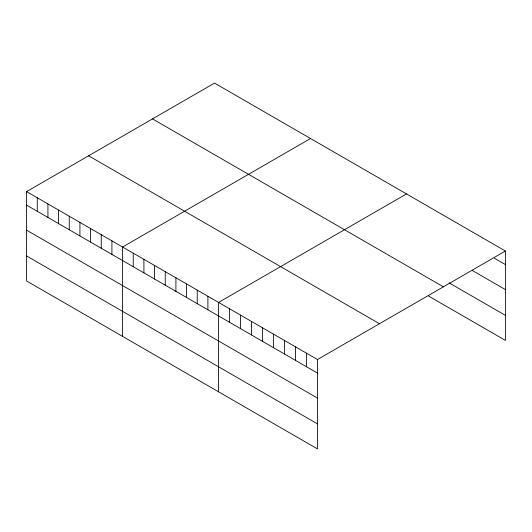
<?xml version="1.0" encoding="UTF-8"?>
<svg xmlns="http://www.w3.org/2000/svg" width="532" height="532" viewBox="0 0 532 532"><rect width="100%" height="100%" fill="white"/><g stroke="black" fill="none" stroke-linecap="round" stroke-linejoin="round"><path stroke-width="0.8" d="M26.6 191.6L317.464 359.526L317.464 448.908L26.6 280.976L26.6 191.6L214.536 83.092L505.4 251.024L505.4 340.4L428.486 295.992M310.522 138.513L122.586 247.014L122.586 336.397M406.508 193.927L218.566 302.429L218.566 391.811M317.464 359.526L505.4 251.024M494.414 258.213L505.4 264.557M472.436 270.555L505.4 289.588M449.088 282.858L505.4 315.37M152.518 118.902L443.382 286.828M88.618 155.79L379.482 323.722M26.6 205.133L317.464 373.065M26.6 230.163L317.464 398.089M26.6 255.952L317.464 423.878M306.472 353.182L306.472 366.721M295.486 346.837L295.486 360.377M284.5 340.493L284.5 354.033M273.508 334.149L273.508 347.689M262.522 327.805L262.522 341.344M251.53 321.461L251.53 335M240.544 315.117L240.544 328.656M229.558 308.773L229.558 322.312M207.906 296.277L207.906 309.81M197.239 290.12L197.239 303.652M186.572 283.962L186.572 297.494M175.906 277.804L175.906 291.337M165.246 271.646L165.246 285.179M154.579 265.488L154.579 279.021M143.913 259.33L143.913 272.863M133.246 253.172L133.246 266.712M111.92 240.856L111.92 254.396M101.253 234.698L101.253 248.238M90.586 228.541L90.586 242.08M79.926 222.389L79.926 235.922M69.26 216.231L69.26 229.764M58.593 210.073L58.593 223.606M47.927 203.916L47.927 217.448M37.267 197.758L37.267 211.29"/></g></svg>
